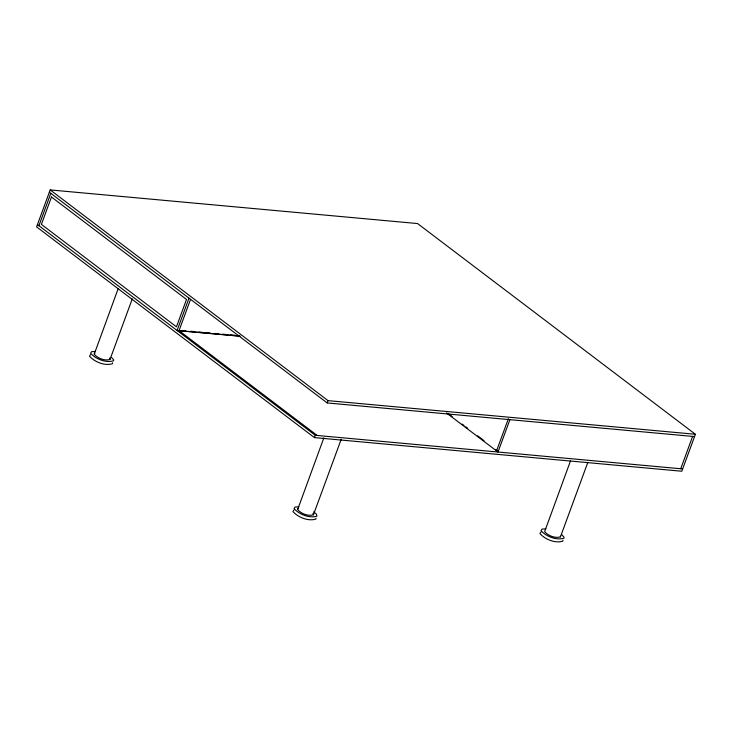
<?xml version="1.0" encoding="UTF-8"?>
<svg xmlns="http://www.w3.org/2000/svg" width="732" height="732" viewBox="0 0 732 732"><rect width="100%" height="100%" fill="white"/><g stroke="black" fill="none" stroke-linecap="round" stroke-linejoin="round"><path stroke-width="1.1" d="M118.108 288.838L94.199 354.27C97.804 358.323 104.731 361.114 109.992 359.449L132.272 298.903M109.992 359.449L109.59 358.03M112.554 362.798L112.454 363.722C104.822 366.137 94.767 362.084 89.524 356.2L90.503 354.645M323.883 437.818L297.622 509.628C301.236 513.681 308.163 516.472 313.424 514.806L341.176 439.392M313.424 514.806L313.022 513.388M315.986 518.155L315.885 519.079C308.254 521.495 298.189 517.451 292.956 511.558L293.935 510.003M570.493 460.94L544.626 531.688C548.231 535.751 555.167 538.532 560.428 536.876L560.492 536.236M562.99 540.225L562.89 541.14C555.249 543.556 545.194 539.511 539.96 533.619L540.939 532.063M50.197 189.917L36.6 226.883L314.431 437.599L681.803 471.243L695.4 434.277L417.569 223.562L50.197 189.917L328.037 400.633L695.4 434.277M38.915 225.685L50.81 193.34M239.291 336.18L177.098 330.489L189.002 298.144M190.549 299.361L179.029 330.663L317.212 435.467M314.431 437.599L315.282 435.293L37.451 224.578M694.549 436.583L327.186 402.939L328.037 400.633M496.534 450.912L508.438 418.567M509.902 419.674L497.998 452.019L446.474 412.94M560.428 536.876L587.787 462.514M680.714 468.754L692.618 436.409M94.263 353.629L94.867 353.199M297.695 508.987L298.299 508.557M95.389 351.433L91.591 351.689L90.612 353.245C95.855 359.128 105.911 363.173 113.542 360.766L113.643 359.842L111.529 357.399M298.821 506.791L295.023 507.047L294.044 508.603C299.278 514.486 309.343 518.531 316.974 516.124L316.389 514.056L313.589 511.86M545.825 528.852L542.019 529.108L541.049 530.663C546.282 536.556 556.338 540.6 563.979 538.185L564.07 537.261L561.966 534.827M177.098 330.489L240.178 336.098M182.844 330.525L185.123 330.736M190.805 331.257L194.218 331.569M198.765 331.98L202.178 332.301M206.726 332.712L210.139 333.023M214.686 333.444L218.09 333.755M222.647 334.167L227.195 334.588M230.598 334.899L235.146 335.32M315.282 435.293L682.645 468.928M448.542 413.736L452.184 416.499M462.194 424.093L464.015 425.475M465.836 426.857L467.657 428.238M477.667 435.833L484.044 440.664M495.875 449.64L497.696 451.022M49.355 192.232L327.186 402.939M51.469 197.018L41.395 224.385L176.449 326.811L186.514 299.443L51.469 197.018"/></g></svg>
